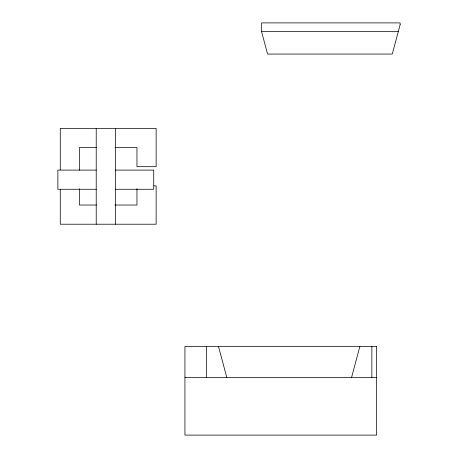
<?xml version="1.0" encoding="UTF-8"?>
<svg xmlns="http://www.w3.org/2000/svg" width="458" height="458" viewBox="0 0 458 458"><rect width="100%" height="100%" fill="white"/><g stroke="black" fill="none" stroke-linecap="round" stroke-linejoin="round"><path stroke-width="0.69" d="M351.532 377.581L359.879 346.431M261.621 31.522L398.305 31.522M96.483 147.516L79.446 147.516L79.446 170.239M114.947 147.516L136.959 147.516L136.959 166.689L156.132 166.689L156.132 128.349L60.273 128.349L60.273 169.838M96.22 170.095L57.874 170.095L57.874 189.269L96.22 189.269M115.393 170.095L153.733 170.095L153.733 189.269L115.393 189.269M154.002 185.862L156.132 185.862L156.132 224.208L60.273 224.208L60.273 189.154M96.483 205.035L79.446 205.035L79.446 188.702M114.947 205.035L136.959 205.035L136.959 188.702M184.935 377.581L376.653 377.581M218.483 346.431L226.83 377.581M371.862 346.431L371.862 377.581M206.501 346.431L206.501 377.581M115.393 128.349L115.393 224.208M96.22 128.349L96.22 224.208M400.126 24.738L392.271 54.055L267.569 54.055L261.621 31.842L261.621 22.9L400.126 22.9L400.126 24.738M376.653 346.431L184.935 346.431L184.935 435.1L376.653 435.1L376.653 346.431"/></g></svg>
